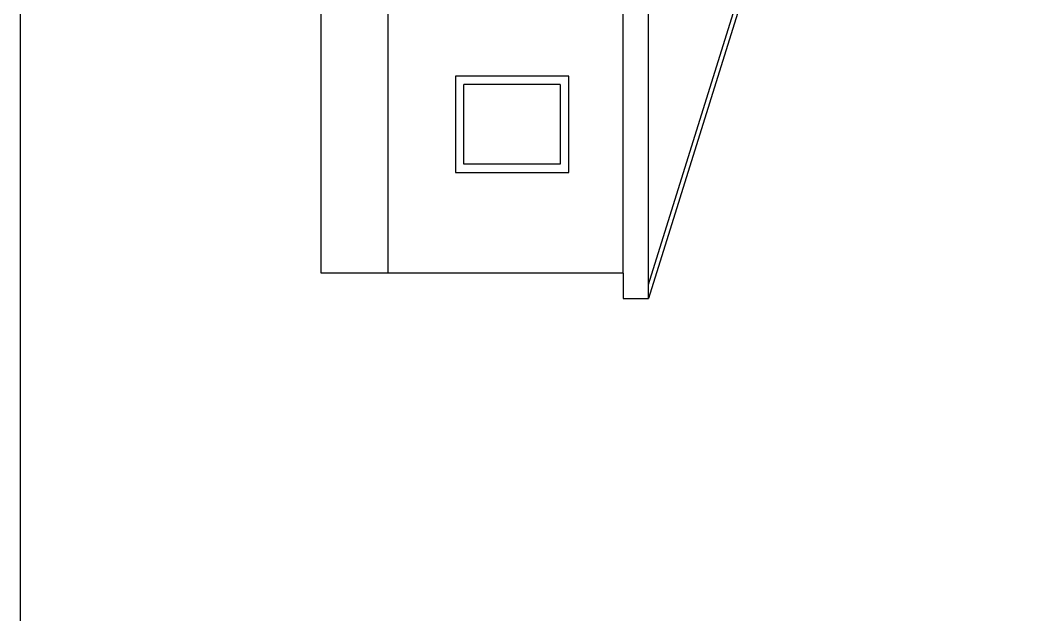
# Model space of a CAD drawing. Header units: millimetres. Extents: x -6247 to 53319, y -9113 to 41204.
# Drawn here: x -6247 to 5698, y 12502 to 19592 of the extents above; entities that cross this region are included whole.
import ezdxf

# ---------------------------------------------------------------- set-up
doc = ezdxf.new("R2010")
doc.units = ezdxf.units.MM

msp = doc.modelspace()

# ---------------------------------------------------------------- linework, layer by layer
for p, q in [((1238.249, 16273.923), (1238.249, 27813.923)), ((-2661.751, 16573.923), (-2661.751, 27513.923)), ((-1861.751, 16573.923), (-1861.751, 27513.923)), ((938.249, 16573.923), (938.249, 27513.923)), ((2338.153, 19798.419), (1238.249, 16273.923)), ((1238.249, 16441.295), (2285.653, 19798.016)), ((288.249, 18923.923), (-1061.751, 18923.923)), ((-1061.751, 18923.923), (-1061.751, 17773.923)), ((288.249, 17773.923), (288.249, 18923.923)), ((188.249, 18823.923), (-961.751, 18823.923)), ((-961.751, 17873.923), (-961.751, 18823.923)), ((188.249, 18823.923), (188.249, 17873.923)), ((938.249, 16573.923), (938.249, 18723.923)), ((188.249, 17873.923), (-961.751, 17873.923)), ((-1061.751, 17773.923), (288.249, 17773.923)), ((-1861.751, 16573.923), (-2661.751, 16573.923)), ((938.249, 16573.923), (-1861.751, 16573.923)), ((938.249, 16573.923), (-1008.282, 16573.923)), ((938.249, 16573.923), (938.249, 16273.923)), ((938.249, 16273.923), (1238.249, 16273.923))]:
    msp.add_line(p, q)
msp.add_lwpolyline([(-6246.785, -9113.353), (53319.484, -9113.353), (53319.484, 41203.667), (-6246.785, 41203.667)], close=True)

doc.saveas('drawing.dxf')
